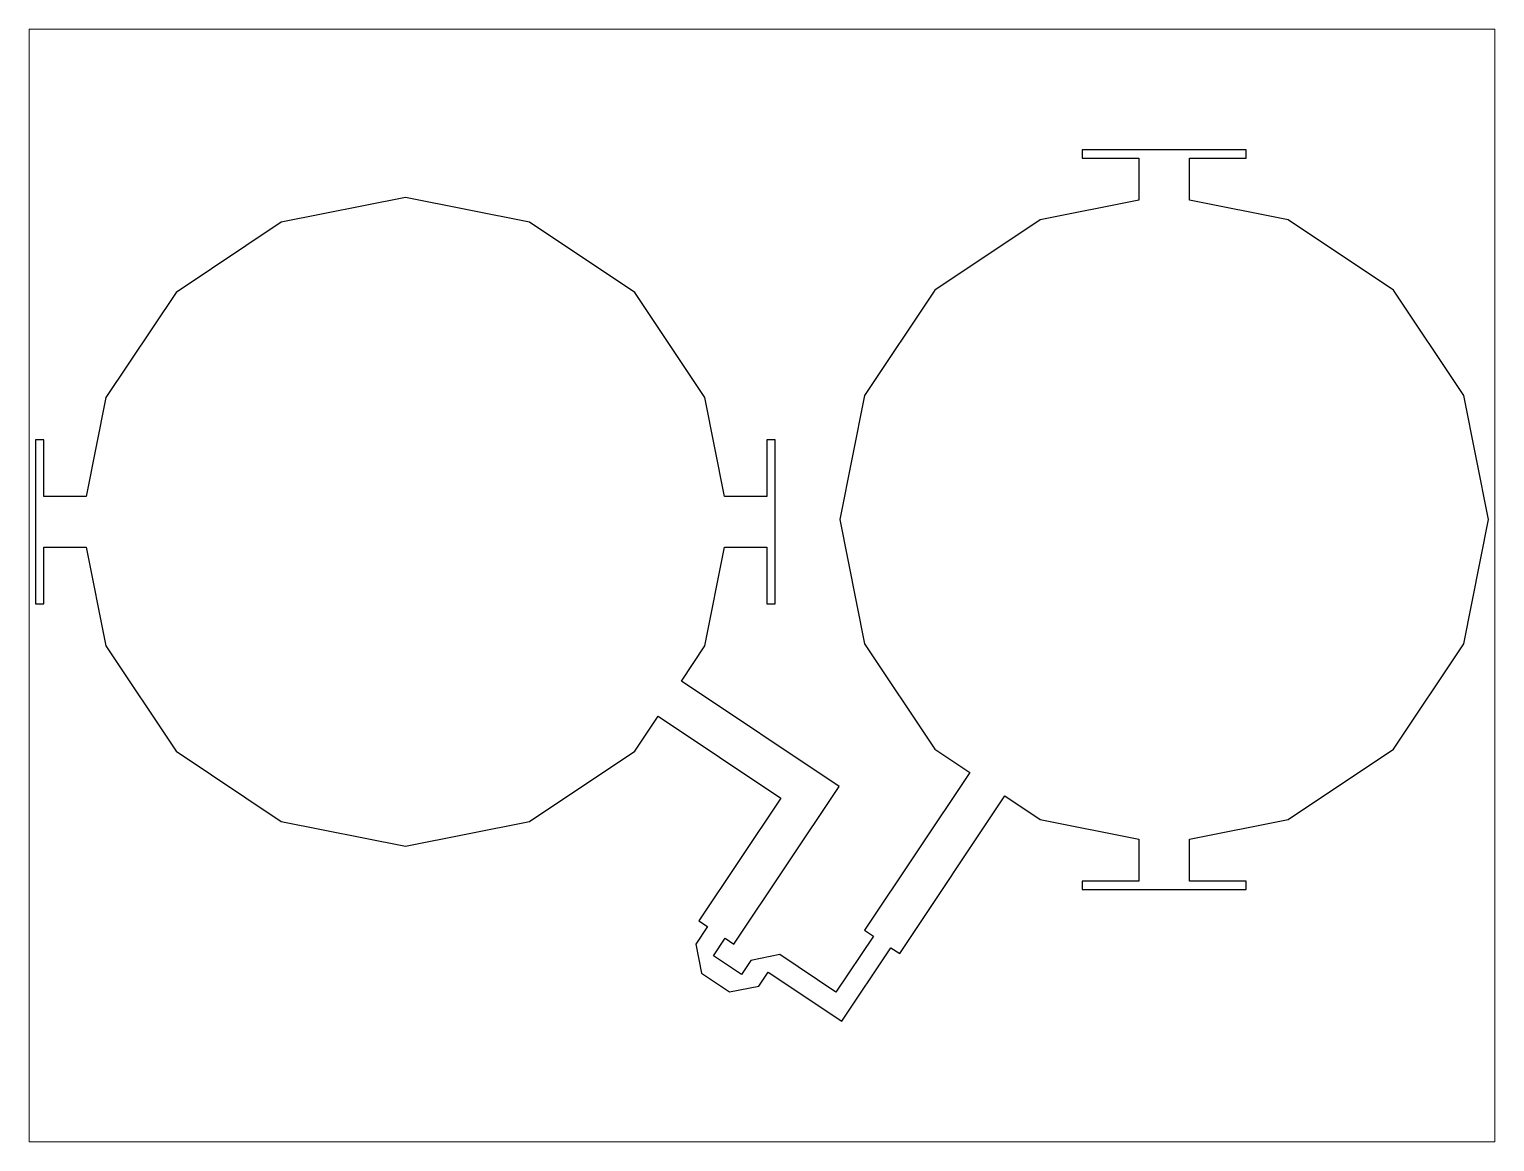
# Paper-space layout 'Layout1' of a CAD drawing. Header units: millimetres. Extents: x 26 to 231, y 20 to 176.
# The model-space entities are those that its viewports show. They can reach past a viewport. Long polylines and large blocks are cut down to what shows.
import ezdxf

# ---------------------------------------------------------------- set-up
doc = ezdxf.new("R2010")
doc.units = ezdxf.units.MM

msp = doc.modelspace()

# ---------------------------------------------------------------- linework, layer by layer
msp.add_lwpolyline([(14.78, -116.03), (18.94, -118.8), (30.61, -101.34), (32.69, -102.73), (57.69, -65.32), (66.02, -70.88), (89.49, -75.55), (89.49, -85.55), (75.99, -85.55), (75.99, -87.55), (114.99, -87.55), (114.99, -85.55), (101.49, -85.55), (101.49, -75.55), (101.49, -75.55), (124.95, -70.88), (149.93, -54.19), (166.63, -29.21), (172.49, 0.26), (166.63, 29.72), (149.93, 54.7), (124.95, 71.39), (101.49, 76.06), (101.49, 86.06), (114.99, 86.06), (114.99, 88.06), (75.99, 88.06), (75.99, 86.06), (89.49, 86.06), (89.49, 76.06), (89.49, 76.06), (66.02, 71.39), (41.04, 54.7), (24.35, 29.72), (18.49, 0.26), (24.35, -29.21), (41.04, -54.19), (49.37, -59.76), (24.37, -97.18), (26.45, -98.56), (17.56, -111.87), (4.26, -102.98), (-2.68, -104.36), (-4.9, -107.68), (-11.55, -103.24), (-8.77, -99.08), (-6.69, -100.47), (18.31, -63.06), (-19.11, -38.05), (-13.54, -29.72), (-8.87, -6.26), (1.13, -6.26), (1.13, -19.76), (3.13, -19.76), (3.13, 19.24), (1.13, 19.24), (1.13, 5.74), (-8.87, 5.74), (-8.87, 5.74), (-13.54, 29.21), (-30.23, 54.19), (-55.21, 70.88), (-84.68, 76.74), (-114.15, 70.88), (-139.13, 54.19), (-155.82, 29.21), (-160.49, 5.74), (-170.49, 5.74), (-170.49, 19.24), (-172.49, 19.24), (-172.49, -19.76), (-170.49, -19.76), (-170.49, -6.26), (-160.49, -6.26), (-160.49, -6.26), (-155.82, -29.72), (-139.13, -54.7), (-114.15, -71.39), (-84.68, -77.26), (-55.21, -71.39), (-30.23, -54.7), (-24.67, -46.37), (4.44, -65.81), (-15.01, -94.92), (-12.93, -96.3), (-15.71, -100.46), (-14.33, -107.4), (-7.68, -111.84), (-0.74, -110.46), (1.48, -107.14), (18.94, -118.8)])

psp = doc.layouts.get("Layout1")

# ---------------------------------------------------------------- viewports
at = {"layer": '0', "view_target_point": (-7.5, 37.71)}
psp.add_viewport(center=(128.5, 97.5), size=(205.6, 156), view_center_point=(7.5, -53.08), view_height=264.001, dxfattribs=at)

doc.saveas('drawing.dxf')
